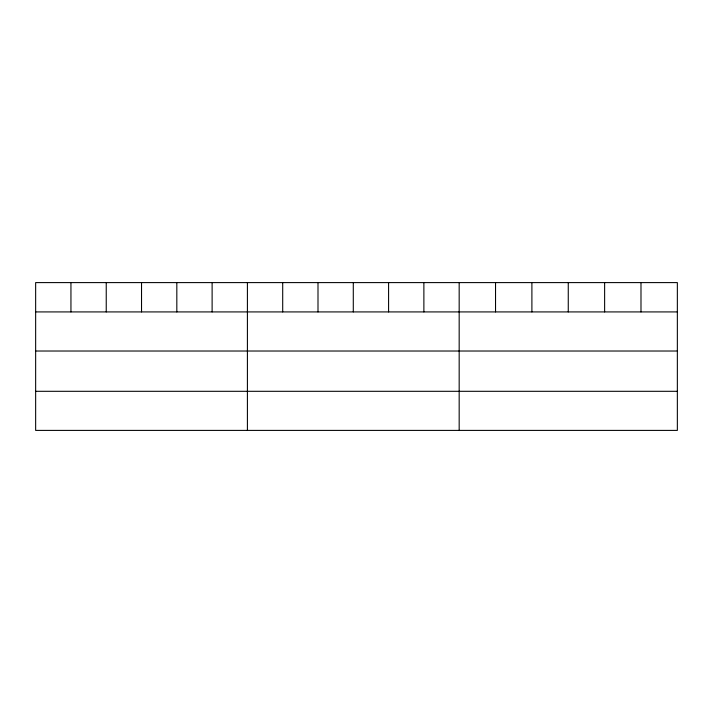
<?xml version="1.0" encoding="UTF-8"?>
<svg xmlns="http://www.w3.org/2000/svg" width="713" height="713" viewBox="0 0 713 713"><rect width="100%" height="100%" fill="white"/><g stroke="black" fill="none" stroke-linecap="round" stroke-linejoin="round"><path stroke-width="1.07" d="M677.35 351.019L677.35 282.598L35.65 282.598L35.65 430.402L677.35 430.402L677.35 351.019L35.65 351.019M35.65 311.92L677.35 311.92M35.65 391.303L677.35 391.303M640.987 282.598L640.987 311.92M604.624 282.598L604.624 311.92M568.261 282.598L568.261 311.92M531.898 282.598L531.898 311.92M495.535 282.598L495.535 311.92M459.172 282.598L459.172 430.402M423.879 282.598L423.879 311.92M388.585 282.598L388.585 311.92M353.291 282.598L353.291 311.92M317.998 282.598L317.998 311.92M282.704 282.598L282.704 311.92M247.411 282.598L247.411 430.402M212.118 282.598L212.118 311.92M176.824 282.598L176.824 311.92M141.531 282.598L141.531 311.92M106.237 282.598L106.237 311.92M70.944 282.598L70.944 311.92"/></g></svg>
